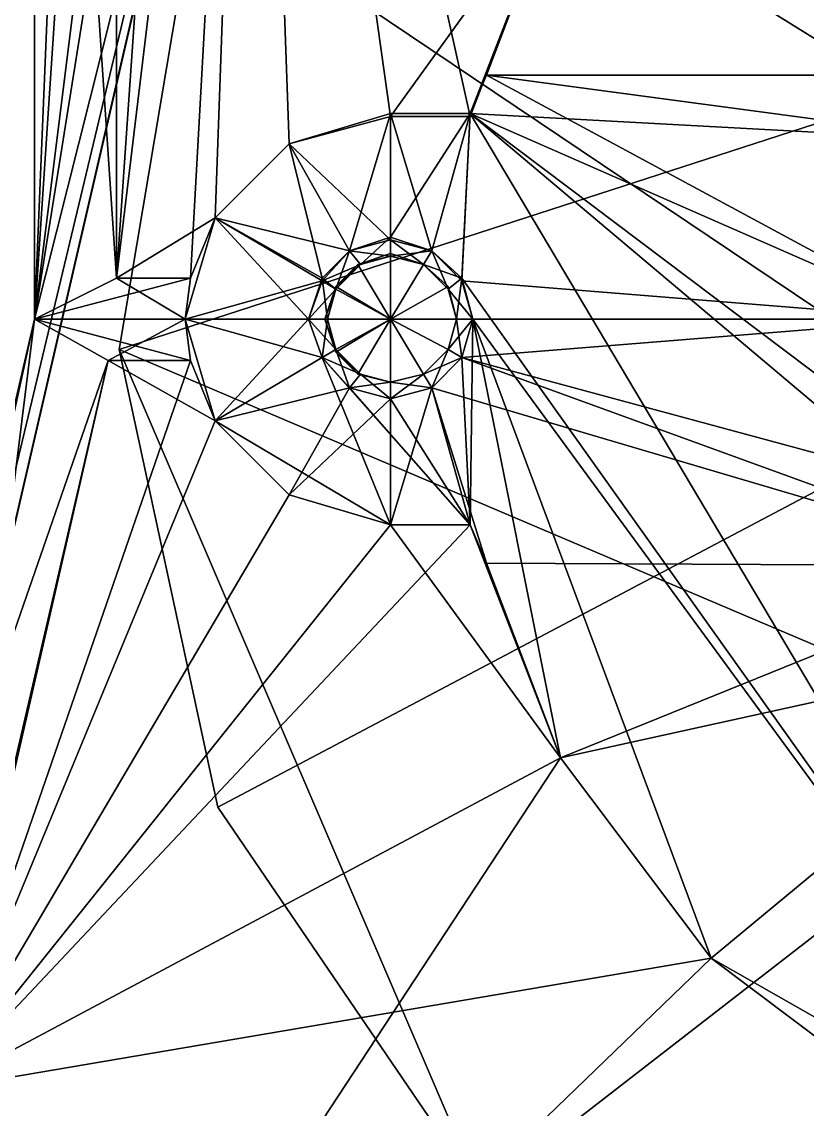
# Model space of a CAD drawing. Header units: metres. Extents: x -0.073 to 0.073, y -0.252 to 0.252.
# Drawn here: x -0.03466 to -0.01675, y 0.18293 to 0.20772 of the extents above; entities that cross this region are included whole.
import ezdxf

# ---------------------------------------------------------------- set-up
doc = ezdxf.new("R2010")
doc.units = ezdxf.units.M
for name, color, linetype in [('Object', 9, 'CONTINUOUS'), ('Object_0001', 9, 'CONTINUOUS'), ('Object_0044', 9, 'CONTINUOUS'), ('Object_0237', 9, 'CONTINUOUS'), ('Object_0281', 9, 'CONTINUOUS'), ('Object_0323', 9, 'CONTINUOUS'), ('Object_0324', 9, 'CONTINUOUS'), ('Object_0377', 9, 'CONTINUOUS'), ('Object_0416', 9, 'CONTINUOUS'), ('Object_0446', 9, 'CONTINUOUS'), ('Object_0447', 9, 'CONTINUOUS'), ('Object_0448', 9, 'CONTINUOUS'), ('Object_0465', 9, 'CONTINUOUS'), ('Object_0502', 9, 'CONTINUOUS'), ('Object_0559', 9, 'CONTINUOUS'), ('Object_0589', 9, 'CONTINUOUS'), ('Object_0615', 9, 'CONTINUOUS'), ('Object_0626', 9, 'CONTINUOUS'), ('Object_0634', 9, 'CONTINUOUS'), ('Object_0635', 9, 'CONTINUOUS'), ('Object_0693', 9, 'CONTINUOUS'), ('Object_0694', 9, 'CONTINUOUS'), ('Object_0721', 9, 'CONTINUOUS'), ('Object_0734', 9, 'CONTINUOUS'), ('Object_0735', 9, 'CONTINUOUS'), ('Object_0736', 9, 'CONTINUOUS'), ('Object_0755', 9, 'CONTINUOUS'), ('Object_0756', 9, 'CONTINUOUS'), ('Object_0758', 9, 'CONTINUOUS'), ('Object_0759', 9, 'CONTINUOUS'), ('Object_0760', 9, 'CONTINUOUS'), ('Object_0796', 9, 'CONTINUOUS'), ('Object_0801', 9, 'CONTINUOUS'), ('Object_0815', 9, 'CONTINUOUS'), ('Object_0824', 9, 'CONTINUOUS'), ('Object_0825', 9, 'CONTINUOUS'), ('Object_0841', 9, 'CONTINUOUS'), ('Object_0852', 9, 'CONTINUOUS'), ('Object_0853', 9, 'CONTINUOUS'), ('Object_0896', 9, 'CONTINUOUS'), ('Object_0925', 9, 'CONTINUOUS'), ('Object_0957', 9, 'CONTINUOUS'), ('Object_0961', 9, 'CONTINUOUS'), ('Object_0962', 9, 'CONTINUOUS'), ('Object_0963', 9, 'CONTINUOUS')]:
    doc.layers.add(name, color=color, linetype=linetype)

msp = doc.modelspace()

# ---------------------------------------------------------------- linework, layer by layer
at = {"layer": 'Object'}
for points in [[(0.014625, 0.18025, 0.13125), (-0.016625, 0.226188, 0.13125), (-0.030688, 0.210688, 0.13125)], [(-0.030688, 0.210688, 0.13125), (-0.032438, 0.20025, 0.13125), (0.014625, 0.18025, 0.13125)], [(-0.032438, 0.20025, 0.13125), (-0.024188, 0.181, 0.13125), (0.014625, 0.18025, 0.13125)], [(-0.024188, 0.181, 0.13125), (-0.032438, 0.20025, 0.13125), (-0.030188, 0.189813, 0.13125)]]:
    msp.add_3dface(points, dxfattribs=at)
at = {"layer": 'Object_0001'}
for points in [[(-0.030688, 0.210688, 0.11875), (0.024437, 0.218688, 0.11875), (-0.032438, 0.20025, 0.11875)], [(-0.030188, 0.189813, 0.11875), (-0.032438, 0.20025, 0.11875), (0.024437, 0.218688, 0.11875)], [(0.024437, 0.218688, 0.11875), (-0.024188, 0.181, 0.11875), (-0.030188, 0.189813, 0.11875)], [(-0.024188, 0.181, 0.11875), (0.024437, 0.218688, 0.11875), (-0.015313, 0.175063, 0.11875)]]:
    msp.add_3dface(points, dxfattribs=at)
at = {"layer": 'Object_0044'}
for points in [[(-0.032438, 0.20025, 0.11875), (-0.030688, 0.210688, 0.13125), (-0.030688, 0.210688, 0.11875)], [(-0.030688, 0.210688, 0.13125), (-0.032438, 0.20025, 0.11875), (-0.032438, 0.20025, 0.13125)], [(-0.030188, 0.189813, 0.11875), (-0.032438, 0.20025, 0.13125), (-0.032438, 0.20025, 0.11875)], [(-0.032438, 0.20025, 0.13125), (-0.030188, 0.189813, 0.11875), (-0.030188, 0.189813, 0.13125)], [(-0.024188, 0.181, 0.11875), (-0.030188, 0.189813, 0.13125), (-0.030188, 0.189813, 0.11875)], [(-0.030188, 0.189813, 0.13125), (-0.024188, 0.181, 0.11875), (-0.024188, 0.181, 0.13125)]]:
    msp.add_3dface(points, dxfattribs=at)
at = {"layer": 'Object_0237'}
for p, q in [((-0.02475, 0.200938, 0.109625), (-0.024938, 0.20025, 0.109625)), ((-0.024938, 0.20025, 0.109625), (-0.0255, 0.199688, 0.109625)), ((-0.02625, 0.1995, 0.109625), (-0.0255, 0.199688, 0.109625))]:
    msp.add_line(p, q, dxfattribs=at)
for points in [[(-0.02625, 0.202438, 0.109625), (-0.02625, 0.202375, 0.109625), (-0.027, 0.202188, 0.109625)], [(-0.026938, 0.202188, 0.109625), (-0.027, 0.202188, 0.109625), (-0.02625, 0.202375, 0.109625)], [(-0.02625, 0.202375, 0.109625), (-0.02625, 0.202438, 0.109625), (-0.0255, 0.202188, 0.109625)], [(-0.0275, 0.201625, 0.109625), (-0.0275, 0.201688, 0.109625), (-0.026938, 0.202188, 0.109625)], [(-0.027, 0.202188, 0.109625), (-0.026938, 0.202188, 0.109625), (-0.0275, 0.201688, 0.109625)], [(-0.024938, 0.201688, 0.109625), (-0.024938, 0.201625, 0.109625), (-0.0255, 0.202188, 0.109625)], [(-0.0275, 0.201688, 0.109625), (-0.0275, 0.201625, 0.109625), (-0.02775, 0.200938, 0.109625)], [(-0.027688, 0.200938, 0.109625), (-0.02775, 0.200938, 0.109625), (-0.0275, 0.201625, 0.109625)], [(-0.024938, 0.201625, 0.109625), (-0.024938, 0.201688, 0.109625), (-0.02475, 0.200938, 0.109625)], [(-0.02775, 0.200938, 0.109625), (-0.027688, 0.200938, 0.109625), (-0.0275, 0.20025, 0.109625)], [(-0.026938, 0.199688, 0.109625), (-0.027, 0.199688, 0.109625), (-0.0275, 0.20025, 0.109625)], [(-0.027, 0.199688, 0.109625), (-0.026938, 0.199688, 0.109625), (-0.02625, 0.1995, 0.109625)]]:
    msp.add_3dface(points, dxfattribs=at)
at = {"layer": 'Object_0281'}
for points in [[(-0.044875, 0.152813, 0.073125), (-0.044875, 0.152813, 0.101875), (-0.026813, 0.230875, 0.073125)], [(-0.026813, 0.230875, 0.101875), (-0.026813, 0.230875, 0.073125), (-0.044875, 0.152813, 0.101875)]]:
    msp.add_3dface(points, dxfattribs=at)
at = {"layer": 'Object_0323'}
for points in [[(-0.038438, 0.183438, 0.108125), (-0.034375, 0.200938, 0.101875), (-0.0455, 0.152813, 0.108125)], [(-0.0455, 0.152813, 0.101875), (-0.0455, 0.152813, 0.108125), (-0.034375, 0.200938, 0.101875)], [(-0.034375, 0.200938, 0.073125), (-0.038438, 0.183438, 0.066875), (-0.0455, 0.152813, 0.073125)], [(-0.038438, 0.183438, 0.115625), (-0.034375, 0.200938, 0.115625), (-0.038438, 0.183438, 0.108125)], [(-0.034375, 0.200938, 0.101875), (-0.038438, 0.183438, 0.108125), (-0.034375, 0.200938, 0.115625)], [(-0.038438, 0.183438, 0.066875), (-0.034375, 0.200938, 0.073125), (-0.038438, 0.183438, 0.059375)], [(-0.034375, 0.200938, 0.059375), (-0.038438, 0.183438, 0.059375), (-0.034375, 0.200938, 0.073125)]]:
    msp.add_3dface(points, dxfattribs=at)
at = {"layer": 'Object_0324'}
for points in [[(-0.034375, 0.200938, 0.115625), (-0.0325, 0.201875, 0.115625), (-0.034375, 0.229688, 0.115625)], [(-0.0325, 0.229063, 0.115625), (-0.034375, 0.229688, 0.115625), (-0.0325, 0.201875, 0.115625)], [(-0.034375, 0.200938, 0.115625), (-0.030938, 0.200938, 0.115625), (-0.0325, 0.201875, 0.115625)], [(-0.030813, 0.201875, 0.115625), (-0.0325, 0.201875, 0.115625), (-0.030938, 0.200938, 0.115625)], [(-0.038438, 0.183438, 0.115625), (-0.036563, 0.183375, 0.115625), (-0.034375, 0.200938, 0.115625)], [(-0.032688, 0.2, 0.115625), (-0.034375, 0.200938, 0.115625), (-0.036563, 0.183375, 0.115625)], [(-0.030938, 0.200938, 0.115625), (-0.034375, 0.200938, 0.115625), (-0.030813, 0.2, 0.115625)], [(-0.032688, 0.2, 0.115625), (-0.030813, 0.2, 0.115625), (-0.034375, 0.200938, 0.115625)]]:
    msp.add_3dface(points, dxfattribs=at)
at = {"layer": 'Object_0377'}
for points in [[(-0.02625, 0.202375, 0.05825), (-0.026938, 0.202188, 0.065375), (-0.026938, 0.202188, 0.05825)], [(-0.026938, 0.202188, 0.065375), (-0.02625, 0.202375, 0.05825), (-0.02625, 0.202375, 0.065375)], [(-0.0255, 0.202188, 0.05825), (-0.02625, 0.202375, 0.065375), (-0.02625, 0.202375, 0.05825)], [(-0.02625, 0.202375, 0.065375), (-0.0255, 0.202188, 0.05825), (-0.0255, 0.202188, 0.065375)], [(-0.026938, 0.202188, 0.05825), (-0.0275, 0.201625, 0.065375), (-0.0275, 0.201625, 0.05825)], [(-0.0275, 0.201625, 0.065375), (-0.026938, 0.202188, 0.05825), (-0.026938, 0.202188, 0.065375)], [(-0.024938, 0.201625, 0.05825), (-0.0255, 0.202188, 0.065375), (-0.0255, 0.202188, 0.05825)], [(-0.0255, 0.202188, 0.065375), (-0.024938, 0.201625, 0.05825), (-0.024938, 0.201625, 0.065375)], [(-0.0275, 0.201625, 0.05825), (-0.027688, 0.200938, 0.065375), (-0.027688, 0.200938, 0.05825)], [(-0.027688, 0.200938, 0.065375), (-0.0275, 0.201625, 0.05825), (-0.0275, 0.201625, 0.065375)], [(-0.02475, 0.200938, 0.05825), (-0.024938, 0.201625, 0.065375), (-0.024938, 0.201625, 0.05825)], [(-0.024938, 0.201625, 0.065375), (-0.02475, 0.200938, 0.05825), (-0.02475, 0.200938, 0.065375)], [(-0.027688, 0.200938, 0.05825), (-0.0275, 0.20025, 0.065375), (-0.0275, 0.20025, 0.05825)], [(-0.0275, 0.20025, 0.065375), (-0.027688, 0.200938, 0.05825), (-0.027688, 0.200938, 0.065375)], [(-0.024938, 0.20025, 0.05825), (-0.02475, 0.200938, 0.065375), (-0.02475, 0.200938, 0.05825)], [(-0.02475, 0.200938, 0.065375), (-0.024938, 0.20025, 0.05825), (-0.024938, 0.20025, 0.065375)], [(-0.0275, 0.20025, 0.05825), (-0.026938, 0.199688, 0.065375), (-0.026938, 0.199688, 0.05825)], [(-0.026938, 0.199688, 0.065375), (-0.0275, 0.20025, 0.05825), (-0.0275, 0.20025, 0.065375)], [(-0.0255, 0.199688, 0.05825), (-0.024938, 0.20025, 0.065375), (-0.024938, 0.20025, 0.05825)], [(-0.024938, 0.20025, 0.065375), (-0.0255, 0.199688, 0.05825), (-0.0255, 0.199688, 0.065375)], [(-0.026938, 0.199688, 0.05825), (-0.02625, 0.1995, 0.065375), (-0.02625, 0.1995, 0.05825)], [(-0.02625, 0.1995, 0.065375), (-0.026938, 0.199688, 0.05825), (-0.026938, 0.199688, 0.065375)], [(-0.0255, 0.199688, 0.065375), (-0.02625, 0.1995, 0.05825), (-0.02625, 0.1995, 0.065375)], [(-0.02625, 0.1995, 0.05825), (-0.0255, 0.199688, 0.065375), (-0.0255, 0.199688, 0.05825)]]:
    msp.add_3dface(points, dxfattribs=at)
at = {"layer": 'Object_0416'}
for points in [[(-0.034375, 0.200938, 0.115625), (-0.034375, 0.229688, 0.115625), (-0.034375, 0.200938, 0.101875)], [(-0.034375, 0.229688, 0.101875), (-0.034375, 0.200938, 0.101875), (-0.034375, 0.229688, 0.115625)]]:
    msp.add_3dface(points, dxfattribs=at)
at = {"layer": 'Object_0446'}
for points in [[(-0.02625, 0.205625, 0.117187), (-0.02625, 0.205625, 0.105), (-0.028563, 0.204938, 0.105)], [(-0.02625, 0.205625, 0.117187), (-0.028563, 0.204938, 0.105), (-0.028563, 0.204938, 0.117187)], [(-0.03025, 0.20325, 0.105), (-0.028563, 0.204938, 0.117187), (-0.028563, 0.204938, 0.105)], [(-0.028563, 0.204938, 0.117187), (-0.03025, 0.20325, 0.105), (-0.03025, 0.20325, 0.117187)], [(-0.03025, 0.20325, 0.117187), (-0.030813, 0.201875, 0.115625), (-0.030938, 0.200938, 0.117187)], [(-0.030813, 0.201875, 0.105), (-0.03025, 0.20325, 0.117187), (-0.03025, 0.20325, 0.105)], [(-0.03025, 0.20325, 0.117187), (-0.030813, 0.201875, 0.105), (-0.030813, 0.201875, 0.115625)], [(-0.030938, 0.200938, 0.115625), (-0.030938, 0.200938, 0.117187), (-0.030813, 0.201875, 0.115625)], [(-0.030813, 0.2, 0.115625), (-0.03025, 0.198625, 0.117187), (-0.030938, 0.200938, 0.115625)], [(-0.030938, 0.200938, 0.117187), (-0.030938, 0.200938, 0.115625), (-0.03025, 0.198625, 0.117187)], [(-0.030813, 0.2, 0.115625), (-0.030813, 0.2, 0.105), (-0.03025, 0.198625, 0.105)], [(-0.030813, 0.2, 0.115625), (-0.03025, 0.198625, 0.105), (-0.03025, 0.198625, 0.117187)], [(-0.028563, 0.196938, 0.105), (-0.03025, 0.198625, 0.117187), (-0.03025, 0.198625, 0.105)], [(-0.03025, 0.198625, 0.117187), (-0.028563, 0.196938, 0.105), (-0.028563, 0.196938, 0.117187)], [(-0.02625, 0.19625, 0.105), (-0.028563, 0.196938, 0.117187), (-0.028563, 0.196938, 0.105)], [(-0.028563, 0.196938, 0.117187), (-0.02625, 0.19625, 0.105), (-0.02625, 0.19625, 0.117187)]]:
    msp.add_3dface(points, dxfattribs=at)
at = {"layer": 'Object_0447'}
for points in [[(-0.032688, 0.2, 0.115625), (-0.032688, 0.2, 0.105), (-0.030813, 0.2, 0.115625)], [(-0.030813, 0.2, 0.105), (-0.030813, 0.2, 0.115625), (-0.032688, 0.2, 0.105)]]:
    msp.add_3dface(points, dxfattribs=at)
at = {"layer": 'Object_0448'}
for points in [[(-0.0325, 0.201875, 0.105), (-0.0325, 0.201875, 0.115625), (-0.030813, 0.201875, 0.105)], [(-0.030813, 0.201875, 0.115625), (-0.030813, 0.201875, 0.105), (-0.0325, 0.201875, 0.115625)]]:
    msp.add_3dface(points, dxfattribs=at)
at = {"layer": 'Object_0465'}
for points in [[(-0.027, 0.202188, 0.067438), (-0.02625, 0.202375, 0.067438), (-0.02625, 0.200938, 0.06825)], [(-0.02625, 0.202375, 0.067438), (-0.0255, 0.202188, 0.067438), (-0.02625, 0.200938, 0.06825)], [(-0.02625, 0.200938, 0.06825), (-0.0275, 0.201625, 0.067438), (-0.027, 0.202188, 0.067438)], [(-0.02625, 0.200938, 0.06825), (-0.0255, 0.202188, 0.067438), (-0.024938, 0.201688, 0.067438)], [(-0.02775, 0.200938, 0.067438), (-0.0275, 0.201625, 0.067438), (-0.02625, 0.200938, 0.06825)], [(-0.024938, 0.201688, 0.067438), (-0.02475, 0.200938, 0.067438), (-0.02625, 0.200938, 0.06825)], [(-0.0275, 0.200188, 0.067438), (-0.02775, 0.200938, 0.067438), (-0.02625, 0.200938, 0.06825)], [(-0.02625, 0.200938, 0.06825), (-0.027, 0.199688, 0.067438), (-0.0275, 0.200188, 0.067438)], [(-0.02625, 0.1995, 0.067438), (-0.027, 0.199688, 0.067438), (-0.02625, 0.200938, 0.06825)], [(-0.02625, 0.200938, 0.06825), (-0.024938, 0.20025, 0.067438), (-0.0255, 0.199688, 0.067438)], [(-0.02475, 0.200938, 0.067438), (-0.024938, 0.20025, 0.067438), (-0.02625, 0.200938, 0.06825)], [(-0.0255, 0.199688, 0.067438), (-0.02625, 0.1995, 0.067438), (-0.02625, 0.200938, 0.06825)]]:
    msp.add_3dface(points, dxfattribs=at)
at = {"layer": 'Object_0502'}
for points in [[(-0.02625, 0.20275, 0.057813), (-0.02625, 0.202375, 0.05825), (-0.027188, 0.2025, 0.057813)], [(-0.02625, 0.202375, 0.05825), (-0.02625, 0.20275, 0.057813), (-0.0255, 0.202188, 0.05825)], [(-0.025313, 0.2025, 0.057813), (-0.0255, 0.202188, 0.05825), (-0.02625, 0.20275, 0.057813)], [(-0.027188, 0.2025, 0.057813), (-0.026938, 0.202188, 0.05825), (-0.027813, 0.201813, 0.057813)], [(-0.026938, 0.202188, 0.05825), (-0.027188, 0.2025, 0.057813), (-0.02625, 0.202375, 0.05825)], [(-0.0255, 0.202188, 0.05825), (-0.025313, 0.2025, 0.057813), (-0.024938, 0.201625, 0.05825)], [(-0.024625, 0.201875, 0.057813), (-0.024938, 0.201625, 0.05825), (-0.025313, 0.2025, 0.057813)], [(-0.0275, 0.201625, 0.05825), (-0.027813, 0.201813, 0.057813), (-0.026938, 0.202188, 0.05825)], [(-0.024938, 0.201625, 0.05825), (-0.024625, 0.201875, 0.057813), (-0.02475, 0.200938, 0.05825)], [(-0.024375, 0.200938, 0.057813), (-0.02475, 0.200938, 0.05825), (-0.024625, 0.201875, 0.057813)], [(-0.027813, 0.201813, 0.057813), (-0.0275, 0.201625, 0.05825), (-0.028125, 0.200938, 0.057813)], [(-0.027688, 0.200938, 0.05825), (-0.028125, 0.200938, 0.057813), (-0.0275, 0.201625, 0.05825)], [(-0.028125, 0.200938, 0.057813), (-0.027688, 0.200938, 0.05825), (-0.027813, 0.200063, 0.057813)], [(-0.0275, 0.20025, 0.05825), (-0.027813, 0.200063, 0.057813), (-0.027688, 0.200938, 0.05825)], [(-0.02475, 0.200938, 0.05825), (-0.024375, 0.200938, 0.057813), (-0.024938, 0.20025, 0.05825)], [(-0.024625, 0.200063, 0.057813), (-0.024938, 0.20025, 0.05825), (-0.024375, 0.200938, 0.057813)], [(-0.027813, 0.200063, 0.057813), (-0.0275, 0.20025, 0.05825), (-0.027188, 0.199375, 0.057813)], [(-0.026938, 0.199688, 0.05825), (-0.027188, 0.199375, 0.057813), (-0.0275, 0.20025, 0.05825)], [(-0.024938, 0.20025, 0.05825), (-0.024625, 0.200063, 0.057813), (-0.0255, 0.199688, 0.05825)], [(-0.025313, 0.199375, 0.057813), (-0.0255, 0.199688, 0.05825), (-0.024625, 0.200063, 0.057813)], [(-0.027188, 0.199375, 0.057813), (-0.026938, 0.199688, 0.05825), (-0.02625, 0.199125, 0.057813)], [(-0.02625, 0.1995, 0.05825), (-0.02625, 0.199125, 0.057813), (-0.026938, 0.199688, 0.05825)], [(-0.0255, 0.199688, 0.05825), (-0.025313, 0.199375, 0.057813), (-0.02625, 0.1995, 0.05825)], [(-0.02625, 0.199125, 0.057813), (-0.02625, 0.1995, 0.05825), (-0.025313, 0.199375, 0.057813)]]:
    msp.add_3dface(points, dxfattribs=at)
at = {"layer": 'Object_0559'}
for points in [[(-0.030625, 0.230938, 0.101875), (-0.029375, 0.232188, 0.101875), (-0.034375, 0.200938, 0.101875)], [(-0.026813, 0.230938, 0.101875), (-0.034375, 0.200938, 0.101875), (-0.029375, 0.232188, 0.101875)], [(-0.034375, 0.200938, 0.101875), (-0.026813, 0.230938, 0.101875), (-0.0455, 0.152813, 0.101875)], [(-0.044875, 0.152813, 0.101875), (-0.0455, 0.152813, 0.101875), (-0.026813, 0.230938, 0.101875)], [(-0.034375, 0.229688, 0.101875), (-0.033125, 0.230938, 0.101875), (-0.034375, 0.200938, 0.101875)], [(-0.030625, 0.230938, 0.101875), (-0.034375, 0.200938, 0.101875), (-0.033125, 0.230938, 0.101875)]]:
    msp.add_3dface(points, dxfattribs=at)
at = {"layer": 'Object_0589'}
for points in [[(-0.026938, 0.202188, 0.11675), (-0.02625, 0.202375, 0.109625), (-0.02625, 0.202375, 0.11675)], [(-0.02625, 0.202375, 0.109625), (-0.026938, 0.202188, 0.11675), (-0.026938, 0.202188, 0.109625)], [(-0.0255, 0.202188, 0.109625), (-0.02625, 0.202375, 0.11675), (-0.02625, 0.202375, 0.109625)], [(-0.02625, 0.202375, 0.11675), (-0.0255, 0.202188, 0.109625), (-0.0255, 0.202188, 0.11675)], [(-0.0275, 0.201625, 0.11675), (-0.026938, 0.202188, 0.109625), (-0.026938, 0.202188, 0.11675)], [(-0.026938, 0.202188, 0.109625), (-0.0275, 0.201625, 0.11675), (-0.0275, 0.201625, 0.109625)], [(-0.0255, 0.202188, 0.11675), (-0.024938, 0.201625, 0.109625), (-0.024938, 0.201625, 0.11675)], [(-0.024938, 0.201625, 0.109625), (-0.0255, 0.202188, 0.11675), (-0.0255, 0.202188, 0.109625)], [(-0.027688, 0.200938, 0.11675), (-0.0275, 0.201625, 0.109625), (-0.0275, 0.201625, 0.11675)], [(-0.0275, 0.201625, 0.109625), (-0.027688, 0.200938, 0.11675), (-0.027688, 0.200938, 0.109625)], [(-0.024938, 0.201625, 0.11675), (-0.02475, 0.200938, 0.109625), (-0.02475, 0.200938, 0.11675)], [(-0.02475, 0.200938, 0.109625), (-0.024938, 0.201625, 0.11675), (-0.024938, 0.201625, 0.109625)], [(-0.0275, 0.20025, 0.11675), (-0.027688, 0.200938, 0.109625), (-0.027688, 0.200938, 0.11675)], [(-0.027688, 0.200938, 0.109625), (-0.0275, 0.20025, 0.11675), (-0.0275, 0.20025, 0.109625)], [(-0.02475, 0.200938, 0.11675), (-0.024938, 0.20025, 0.109625), (-0.024938, 0.20025, 0.11675)], [(-0.024938, 0.20025, 0.109625), (-0.02475, 0.200938, 0.11675), (-0.02475, 0.200938, 0.109625)], [(-0.026938, 0.199688, 0.11675), (-0.0275, 0.20025, 0.109625), (-0.0275, 0.20025, 0.11675)], [(-0.0275, 0.20025, 0.109625), (-0.026938, 0.199688, 0.11675), (-0.026938, 0.199688, 0.109625)], [(-0.024938, 0.20025, 0.11675), (-0.0255, 0.199688, 0.109625), (-0.0255, 0.199688, 0.11675)], [(-0.0255, 0.199688, 0.109625), (-0.024938, 0.20025, 0.11675), (-0.024938, 0.20025, 0.109625)], [(-0.02625, 0.1995, 0.11675), (-0.026938, 0.199688, 0.109625), (-0.026938, 0.199688, 0.11675)], [(-0.026938, 0.199688, 0.109625), (-0.02625, 0.1995, 0.11675), (-0.02625, 0.1995, 0.109625)], [(-0.0255, 0.199688, 0.11675), (-0.02625, 0.1995, 0.109625), (-0.02625, 0.1995, 0.11675)], [(-0.02625, 0.1995, 0.109625), (-0.0255, 0.199688, 0.11675), (-0.0255, 0.199688, 0.109625)]]:
    msp.add_3dface(points, dxfattribs=at)
at = {"layer": 'Object_0615'}
for p, q in [((-0.02625, 0.202375, 0.065375), (-0.0255, 0.202188, 0.065375)), ((-0.024938, 0.20025, 0.065375), (-0.02475, 0.200938, 0.065375)), ((-0.0255, 0.199688, 0.065375), (-0.024938, 0.20025, 0.065375)), ((-0.02625, 0.1995, 0.065375), (-0.0255, 0.199688, 0.065375))]:
    msp.add_line(p, q, dxfattribs=at)
for points in [[(-0.027, 0.202188, 0.065375), (-0.026938, 0.202188, 0.065375), (-0.02625, 0.202375, 0.065375)], [(-0.026938, 0.202188, 0.065375), (-0.027, 0.202188, 0.065375), (-0.0275, 0.201625, 0.065375)], [(-0.024938, 0.201625, 0.065375), (-0.024938, 0.201688, 0.065375), (-0.0255, 0.202188, 0.065375)], [(-0.02775, 0.200938, 0.065375), (-0.027688, 0.200938, 0.065375), (-0.0275, 0.201625, 0.065375)], [(-0.024938, 0.201688, 0.065375), (-0.024938, 0.201625, 0.065375), (-0.02475, 0.200938, 0.065375)], [(-0.027688, 0.200938, 0.065375), (-0.02775, 0.200938, 0.065375), (-0.0275, 0.20025, 0.065375)], [(-0.0275, 0.200188, 0.065375), (-0.0275, 0.20025, 0.065375), (-0.02775, 0.200938, 0.065375)], [(-0.0275, 0.20025, 0.065375), (-0.0275, 0.200188, 0.065375), (-0.026938, 0.199688, 0.065375)], [(-0.027, 0.199688, 0.065375), (-0.026938, 0.199688, 0.065375), (-0.0275, 0.200188, 0.065375)], [(-0.026938, 0.199688, 0.065375), (-0.027, 0.199688, 0.065375), (-0.02625, 0.1995, 0.065375)]]:
    msp.add_3dface(points, dxfattribs=at)
at = {"layer": 'Object_0626'}
for points in [[(-0.02625, 0.202375, 0.065375), (-0.027, 0.202188, 0.067375), (-0.027, 0.202188, 0.065375)], [(-0.027, 0.202188, 0.067375), (-0.02625, 0.202375, 0.065375), (-0.02625, 0.202375, 0.067375)], [(-0.0255, 0.202188, 0.065375), (-0.02625, 0.202375, 0.067375), (-0.02625, 0.202375, 0.065375)], [(-0.02625, 0.202375, 0.067375), (-0.0255, 0.202188, 0.065375), (-0.0255, 0.202188, 0.067375)], [(-0.027, 0.202188, 0.065375), (-0.0275, 0.201625, 0.067375), (-0.0275, 0.201625, 0.065375)], [(-0.0275, 0.201625, 0.067375), (-0.027, 0.202188, 0.065375), (-0.027, 0.202188, 0.067375)], [(-0.024938, 0.201688, 0.065375), (-0.0255, 0.202188, 0.067375), (-0.0255, 0.202188, 0.065375)], [(-0.0255, 0.202188, 0.067375), (-0.024938, 0.201688, 0.065375), (-0.024938, 0.201688, 0.067375)], [(-0.0275, 0.201625, 0.065375), (-0.02775, 0.200938, 0.067375), (-0.02775, 0.200938, 0.065375)], [(-0.02775, 0.200938, 0.067375), (-0.0275, 0.201625, 0.065375), (-0.0275, 0.201625, 0.067375)], [(-0.02475, 0.200938, 0.065375), (-0.024938, 0.201688, 0.067375), (-0.024938, 0.201688, 0.065375)], [(-0.024938, 0.201688, 0.067375), (-0.02475, 0.200938, 0.065375), (-0.02475, 0.200938, 0.067375)], [(-0.02775, 0.200938, 0.065375), (-0.0275, 0.200188, 0.067375), (-0.0275, 0.200188, 0.065375)], [(-0.0275, 0.200188, 0.067375), (-0.02775, 0.200938, 0.065375), (-0.02775, 0.200938, 0.067375)], [(-0.024938, 0.20025, 0.065375), (-0.02475, 0.200938, 0.067375), (-0.02475, 0.200938, 0.065375)], [(-0.02475, 0.200938, 0.067375), (-0.024938, 0.20025, 0.065375), (-0.024938, 0.20025, 0.067375)], [(-0.0275, 0.200188, 0.065375), (-0.027, 0.199688, 0.067375), (-0.027, 0.199688, 0.065375)], [(-0.027, 0.199688, 0.067375), (-0.0275, 0.200188, 0.065375), (-0.0275, 0.200188, 0.067375)], [(-0.0255, 0.199688, 0.065375), (-0.024938, 0.20025, 0.067375), (-0.024938, 0.20025, 0.065375)], [(-0.024938, 0.20025, 0.067375), (-0.0255, 0.199688, 0.065375), (-0.0255, 0.199688, 0.067375)], [(-0.027, 0.199688, 0.065375), (-0.02625, 0.1995, 0.067375), (-0.02625, 0.1995, 0.065375)], [(-0.02625, 0.1995, 0.067375), (-0.027, 0.199688, 0.065375), (-0.027, 0.199688, 0.067375)], [(-0.0255, 0.199688, 0.067375), (-0.02625, 0.1995, 0.065375), (-0.02625, 0.1995, 0.067375)], [(-0.02625, 0.1995, 0.065375), (-0.0255, 0.199688, 0.067375), (-0.0255, 0.199688, 0.065375)]]:
    msp.add_3dface(points, dxfattribs=at)
at = {"layer": 'Object_0634'}
for points in [[(-0.024438, 0.19625, 0.07), (-0.024438, 0.19625, 0.057813), (-0.024063, 0.195375, 0.057813)], [(-0.024438, 0.19625, 0.07), (-0.024063, 0.195375, 0.057813), (-0.022375, 0.190938, 0.07)], [(-0.024063, 0.195375, 0.057813), (-0.022375, 0.190938, 0.057813), (-0.022375, 0.190938, 0.07)], [(-0.022375, 0.190938, 0.07), (-0.018938, 0.186375, 0.057813), (-0.018938, 0.186375, 0.07)], [(-0.018938, 0.186375, 0.057813), (-0.022375, 0.190938, 0.07), (-0.022375, 0.190938, 0.057813)], [(-0.018938, 0.186375, 0.07), (-0.014375, 0.182938, 0.057813), (-0.014375, 0.182938, 0.07)], [(-0.014375, 0.182938, 0.057813), (-0.018938, 0.186375, 0.07), (-0.018938, 0.186375, 0.057813)]]:
    msp.add_3dface(points, dxfattribs=at)
at = {"layer": 'Object_0635'}
for points in [[(-0.032688, 0.2, 0.07), (-0.030813, 0.2, 0.07), (-0.036563, 0.183375, 0.07)], [(-0.03025, 0.198625, 0.07), (-0.036563, 0.183375, 0.07), (-0.030813, 0.2, 0.07)], [(-0.036563, 0.183375, 0.07), (-0.03025, 0.198625, 0.07), (-0.028563, 0.196938, 0.07)], [(-0.028563, 0.196938, 0.07), (-0.02625, 0.19625, 0.07), (-0.036563, 0.183375, 0.07)], [(-0.022375, 0.190938, 0.07), (-0.036563, 0.183375, 0.07), (-0.02625, 0.19625, 0.07)], [(-0.02625, 0.19625, 0.07), (-0.024438, 0.19625, 0.07), (-0.022375, 0.190938, 0.07)], [(-0.036563, 0.183375, 0.07), (-0.022375, 0.190938, 0.07), (-0.036563, 0.169375, 0.07)], [(-0.018938, 0.186375, 0.07), (-0.036563, 0.169375, 0.07), (-0.022375, 0.190938, 0.07)], [(-0.036563, 0.169375, 0.07), (-0.018938, 0.186375, 0.07), (-0.014375, 0.182938, 0.07)], [(-0.036563, 0.169375, 0.07), (-0.014375, 0.182938, 0.07), (-0.009063, 0.169375, 0.07)]]:
    msp.add_3dface(points, dxfattribs=at)
at = {"layer": 'Object_0693'}
for points in [[(-0.02625, 0.19625, 0.070063), (-0.02625, 0.19625, 0.057813), (-0.024438, 0.19625, 0.070063)], [(-0.024438, 0.19625, 0.057813), (-0.024438, 0.19625, 0.070063), (-0.02625, 0.19625, 0.057813)]]:
    msp.add_3dface(points, dxfattribs=at)
at = {"layer": 'Object_0694'}
for points in [[(-0.024438, 0.205625, 0.057813), (-0.022375, 0.210938, 0.07), (-0.022375, 0.210938, 0.057813)], [(-0.022375, 0.210938, 0.07), (-0.024438, 0.205625, 0.057813), (-0.024438, 0.205625, 0.07)]]:
    msp.add_3dface(points, dxfattribs=at)
at = {"layer": 'Object_0721'}
for points in [[(-0.032688, 0.2, 0.115625), (-0.0365, 0.183375, 0.115625), (-0.032688, 0.2, 0.105)], [(-0.0365, 0.183375, 0.105), (-0.032688, 0.2, 0.105), (-0.0365, 0.183375, 0.115625)]]:
    msp.add_3dface(points, dxfattribs=at)
at = {"layer": 'Object_0734'}
for points in [[(-0.032688, 0.2, 0.07), (-0.032688, 0.2, 0.059375), (-0.030813, 0.2, 0.07)], [(-0.030813, 0.2, 0.059375), (-0.030813, 0.2, 0.07), (-0.032688, 0.2, 0.059375)]]:
    msp.add_3dface(points, dxfattribs=at)
at = {"layer": 'Object_0735'}
for points in [[(-0.02625, 0.205625, 0.070063), (-0.02625, 0.205625, 0.057813), (-0.028563, 0.204938, 0.057813)], [(-0.02625, 0.205625, 0.070063), (-0.028563, 0.204938, 0.057813), (-0.028563, 0.204938, 0.070063)], [(-0.03025, 0.20325, 0.057813), (-0.028563, 0.204938, 0.070063), (-0.028563, 0.204938, 0.057813)], [(-0.028563, 0.204938, 0.070063), (-0.03025, 0.20325, 0.057813), (-0.03025, 0.20325, 0.070063)], [(-0.030813, 0.201875, 0.059375), (-0.03025, 0.20325, 0.057813), (-0.030938, 0.200938, 0.059375)], [(-0.030938, 0.200938, 0.057813), (-0.030938, 0.200938, 0.059375), (-0.03025, 0.20325, 0.057813)], [(-0.030813, 0.201875, 0.059375), (-0.03025, 0.20325, 0.070063), (-0.03025, 0.20325, 0.057813)], [(-0.03025, 0.20325, 0.070063), (-0.030813, 0.201875, 0.059375), (-0.030813, 0.201875, 0.070063)], [(-0.030938, 0.200938, 0.059375), (-0.030938, 0.200938, 0.057813), (-0.030813, 0.2, 0.059375)], [(-0.03025, 0.198625, 0.057813), (-0.030813, 0.2, 0.059375), (-0.030938, 0.200938, 0.057813)], [(-0.030813, 0.2, 0.059375), (-0.03025, 0.198625, 0.057813), (-0.030813, 0.2, 0.070063)], [(-0.030813, 0.2, 0.070063), (-0.03025, 0.198625, 0.057813), (-0.03025, 0.198625, 0.070063)], [(-0.028563, 0.196938, 0.057813), (-0.03025, 0.198625, 0.070063), (-0.03025, 0.198625, 0.057813)], [(-0.03025, 0.198625, 0.070063), (-0.028563, 0.196938, 0.057813), (-0.028563, 0.196938, 0.070063)], [(-0.02625, 0.19625, 0.057813), (-0.028563, 0.196938, 0.070063), (-0.028563, 0.196938, 0.057813)], [(-0.028563, 0.196938, 0.070063), (-0.02625, 0.19625, 0.057813), (-0.02625, 0.19625, 0.070063)]]:
    msp.add_3dface(points, dxfattribs=at)
at = {"layer": 'Object_0736'}
for points in [[(-0.032688, 0.2, 0.07), (-0.0365, 0.183375, 0.07), (-0.032688, 0.2, 0.059375)], [(-0.0365, 0.183375, 0.059375), (-0.032688, 0.2, 0.059375), (-0.0365, 0.183375, 0.07)]]:
    msp.add_3dface(points, dxfattribs=at)
at = {"layer": 'Object_0755'}
for points in [[(-0.027188, 0.2025, 0.117187), (-0.026938, 0.202188, 0.11675), (-0.02625, 0.202813, 0.117187)], [(-0.02625, 0.202375, 0.11675), (-0.02625, 0.202813, 0.117187), (-0.026938, 0.202188, 0.11675)], [(-0.02625, 0.202813, 0.117187), (-0.02625, 0.202375, 0.11675), (-0.025313, 0.2025, 0.117187)], [(-0.027813, 0.201875, 0.117187), (-0.0275, 0.201625, 0.11675), (-0.027188, 0.2025, 0.117187)], [(-0.026938, 0.202188, 0.11675), (-0.027188, 0.2025, 0.117187), (-0.0275, 0.201625, 0.11675)], [(-0.0255, 0.202188, 0.11675), (-0.025313, 0.2025, 0.117187), (-0.02625, 0.202375, 0.11675)], [(-0.025313, 0.2025, 0.117187), (-0.0255, 0.202188, 0.11675), (-0.024625, 0.201875, 0.117187)], [(-0.024938, 0.201625, 0.11675), (-0.024625, 0.201875, 0.117187), (-0.0255, 0.202188, 0.11675)], [(-0.028125, 0.200938, 0.117187), (-0.027688, 0.200938, 0.11675), (-0.027813, 0.201875, 0.117187)], [(-0.0275, 0.201625, 0.11675), (-0.027813, 0.201875, 0.117187), (-0.027688, 0.200938, 0.11675)], [(-0.024625, 0.201875, 0.117187), (-0.024938, 0.201625, 0.11675), (-0.024375, 0.200938, 0.117187)], [(-0.02475, 0.200938, 0.11675), (-0.024375, 0.200938, 0.117187), (-0.024938, 0.201625, 0.11675)], [(-0.027688, 0.200938, 0.11675), (-0.028125, 0.200938, 0.117187), (-0.0275, 0.20025, 0.11675)], [(-0.027813, 0.200063, 0.117187), (-0.0275, 0.20025, 0.11675), (-0.028125, 0.200938, 0.117187)], [(-0.024938, 0.20025, 0.11675), (-0.024625, 0.200063, 0.117187), (-0.02475, 0.200938, 0.11675)], [(-0.024375, 0.200938, 0.117187), (-0.02475, 0.200938, 0.11675), (-0.024625, 0.200063, 0.117187)], [(-0.0275, 0.20025, 0.11675), (-0.027813, 0.200063, 0.117187), (-0.026938, 0.199688, 0.11675)], [(-0.0255, 0.199688, 0.11675), (-0.025313, 0.199375, 0.117187), (-0.024938, 0.20025, 0.11675)], [(-0.024625, 0.200063, 0.117187), (-0.024938, 0.20025, 0.11675), (-0.025313, 0.199375, 0.117187)], [(-0.027188, 0.199375, 0.117187), (-0.026938, 0.199688, 0.11675), (-0.027813, 0.200063, 0.117187)], [(-0.026938, 0.199688, 0.11675), (-0.027188, 0.199375, 0.117187), (-0.02625, 0.1995, 0.11675)], [(-0.02625, 0.1995, 0.11675), (-0.02625, 0.199125, 0.117187), (-0.0255, 0.199688, 0.11675)], [(-0.025313, 0.199375, 0.117187), (-0.0255, 0.199688, 0.11675), (-0.02625, 0.199125, 0.117187)], [(-0.02625, 0.199125, 0.117187), (-0.02625, 0.1995, 0.11675), (-0.027188, 0.199375, 0.117187)]]:
    msp.add_3dface(points, dxfattribs=at)
at = {"layer": 'Object_0756'}
for points in [[(-0.024438, 0.205625, 0.105), (-0.024063, 0.2065, 0.117187), (-0.022375, 0.210938, 0.105)], [(-0.022375, 0.210938, 0.117187), (-0.022375, 0.210938, 0.105), (-0.024063, 0.2065, 0.117187)], [(-0.024063, 0.2065, 0.117187), (-0.024438, 0.205625, 0.105), (-0.024438, 0.205625, 0.117187)]]:
    msp.add_3dface(points, dxfattribs=at)
at = {"layer": 'Object_0758'}
for points in [[(-0.02625, 0.19625, 0.117187), (-0.02625, 0.19625, 0.105), (-0.024438, 0.19625, 0.117187)], [(-0.024438, 0.19625, 0.105), (-0.024438, 0.19625, 0.117187), (-0.02625, 0.19625, 0.105)]]:
    msp.add_3dface(points, dxfattribs=at)
at = {"layer": 'Object_0759'}
for points in [[(-0.0325, 0.201875, 0.105), (-0.029375, 0.22775, 0.105), (-0.0325, 0.229063, 0.105)], [(-0.029375, 0.22775, 0.105), (-0.0325, 0.201875, 0.105), (-0.030813, 0.201875, 0.105)], [(-0.030813, 0.201875, 0.105), (-0.03025, 0.20325, 0.105), (-0.029375, 0.22775, 0.105)], [(-0.028563, 0.204938, 0.105), (-0.029375, 0.22775, 0.105), (-0.03025, 0.20325, 0.105)], [(-0.029375, 0.22775, 0.105), (-0.028563, 0.204938, 0.105), (-0.02625, 0.205563, 0.105)], [(-0.02625, 0.205563, 0.105), (-0.022375, 0.210938, 0.105), (-0.029375, 0.22775, 0.105)], [(-0.022375, 0.210938, 0.105), (-0.02625, 0.205563, 0.105), (-0.024438, 0.205563, 0.105)]]:
    msp.add_3dface(points, dxfattribs=at)
at = {"layer": 'Object_0760'}
for points in [[(-0.02625, 0.205625, 0.105), (-0.02625, 0.205625, 0.117187), (-0.024438, 0.205625, 0.105)], [(-0.024438, 0.205625, 0.117187), (-0.024438, 0.205625, 0.105), (-0.02625, 0.205625, 0.117187)]]:
    msp.add_3dface(points, dxfattribs=at)
at = {"layer": 'Object_0796'}
for points in [[(-0.0325, 0.229063, 0.115625), (-0.0325, 0.201875, 0.115625), (-0.0325, 0.229063, 0.105)], [(-0.0325, 0.201875, 0.105), (-0.0325, 0.229063, 0.105), (-0.0325, 0.201875, 0.115625)]]:
    msp.add_3dface(points, dxfattribs=at)
at = {"layer": 'Object_0801'}
for points in [[(-0.022375, 0.210938, 0.057813), (-0.012813, 0.205, 0.057813), (-0.024438, 0.205625, 0.057813)], [(-0.012813, 0.205, 0.057813), (-0.022375, 0.210938, 0.057813), (-0.010188, 0.20825, 0.057813)], [(-0.02625, 0.205625, 0.057813), (-0.02625, 0.20275, 0.057813), (-0.028563, 0.204938, 0.057813)], [(-0.02625, 0.20275, 0.057813), (-0.02625, 0.205625, 0.057813), (-0.025313, 0.2025, 0.057813)], [(-0.024438, 0.205625, 0.057813), (-0.025313, 0.2025, 0.057813), (-0.02625, 0.205625, 0.057813)], [(-0.025313, 0.2025, 0.057813), (-0.024438, 0.205625, 0.057813), (-0.024625, 0.201813, 0.057813)], [(-0.01375, 0.200938, 0.057813), (-0.024625, 0.201813, 0.057813), (-0.024438, 0.205625, 0.057813)], [(-0.01375, 0.200938, 0.057813), (-0.024438, 0.205625, 0.057813), (-0.012813, 0.205, 0.057813)], [(-0.028563, 0.204938, 0.057813), (-0.027188, 0.2025, 0.057813), (-0.03025, 0.20325, 0.057813)], [(-0.027188, 0.2025, 0.057813), (-0.028563, 0.204938, 0.057813), (-0.02625, 0.20275, 0.057813)], [(-0.03025, 0.20325, 0.057813), (-0.027813, 0.201813, 0.057813), (-0.030938, 0.200938, 0.057813)], [(-0.027813, 0.201813, 0.057813), (-0.03025, 0.20325, 0.057813), (-0.027188, 0.2025, 0.057813)], [(-0.028125, 0.200938, 0.057813), (-0.030938, 0.200938, 0.057813), (-0.027813, 0.201813, 0.057813)], [(-0.024625, 0.201813, 0.057813), (-0.01375, 0.200938, 0.057813), (-0.024375, 0.200938, 0.057813)], [(-0.030938, 0.200938, 0.057813), (-0.028125, 0.200938, 0.057813), (-0.03025, 0.198625, 0.057813)], [(-0.027813, 0.200063, 0.057813), (-0.03025, 0.198625, 0.057813), (-0.028125, 0.200938, 0.057813)], [(-0.01375, 0.200938, 0.057813), (-0.012813, 0.196875, 0.057813), (-0.024625, 0.200063, 0.057813)], [(-0.024625, 0.200063, 0.057813), (-0.024375, 0.200938, 0.057813), (-0.01375, 0.200938, 0.057813)], [(-0.03025, 0.198625, 0.057813), (-0.027813, 0.200063, 0.057813), (-0.02625, 0.19625, 0.057813)], [(-0.024438, 0.19625, 0.057813), (-0.027813, 0.200063, 0.057813), (-0.027188, 0.199375, 0.057813)], [(-0.024438, 0.19625, 0.057813), (-0.02625, 0.19625, 0.057813), (-0.027813, 0.200063, 0.057813)], [(-0.024625, 0.200063, 0.057813), (-0.011563, 0.195313, 0.057813), (-0.025313, 0.199375, 0.057813)], [(-0.011563, 0.195313, 0.057813), (-0.024625, 0.200063, 0.057813), (-0.012813, 0.196875, 0.057813)], [(-0.027188, 0.199375, 0.057813), (-0.02625, 0.199125, 0.057813), (-0.024438, 0.19625, 0.057813)], [(-0.025313, 0.199375, 0.057813), (-0.024438, 0.19625, 0.057813), (-0.02625, 0.199125, 0.057813)], [(-0.024438, 0.19625, 0.057813), (-0.025313, 0.199375, 0.057813), (-0.024063, 0.195375, 0.057813)], [(-0.011563, 0.195313, 0.057813), (-0.024063, 0.195375, 0.057813), (-0.025313, 0.199375, 0.057813)], [(-0.02625, 0.19625, 0.057813), (-0.028563, 0.196938, 0.057813), (-0.03025, 0.198625, 0.057813)], [(-0.024063, 0.195375, 0.057813), (-0.011563, 0.195313, 0.057813), (-0.022375, 0.190938, 0.057813)], [(-0.010188, 0.193625, 0.057813), (-0.022375, 0.190938, 0.057813), (-0.011563, 0.195313, 0.057813)], [(-0.022375, 0.190938, 0.057813), (-0.010188, 0.193625, 0.057813), (-0.018938, 0.186375, 0.057813)], [(-0.014375, 0.182938, 0.057813), (-0.018938, 0.186375, 0.057813), (-0.010188, 0.193625, 0.057813)]]:
    msp.add_3dface(points, dxfattribs=at)
at = {"layer": 'Object_0815'}
for points in [[(-0.027, 0.202188, 0.109625), (-0.02625, 0.202438, 0.107625), (-0.02625, 0.202438, 0.109625)], [(-0.02625, 0.202438, 0.107625), (-0.027, 0.202188, 0.109625), (-0.027, 0.202188, 0.107625)], [(-0.0255, 0.202188, 0.107625), (-0.02625, 0.202438, 0.109625), (-0.02625, 0.202438, 0.107625)], [(-0.02625, 0.202438, 0.109625), (-0.0255, 0.202188, 0.107625), (-0.0255, 0.202188, 0.109625)], [(-0.0275, 0.201688, 0.109625), (-0.027, 0.202188, 0.107625), (-0.027, 0.202188, 0.109625)], [(-0.027, 0.202188, 0.107625), (-0.0275, 0.201688, 0.109625), (-0.0275, 0.201688, 0.107625)], [(-0.0255, 0.202188, 0.109625), (-0.024938, 0.201688, 0.107625), (-0.024938, 0.201688, 0.109625)], [(-0.024938, 0.201688, 0.107625), (-0.0255, 0.202188, 0.109625), (-0.0255, 0.202188, 0.107625)], [(-0.02775, 0.200938, 0.109625), (-0.0275, 0.201688, 0.107625), (-0.0275, 0.201688, 0.109625)], [(-0.0275, 0.201688, 0.107625), (-0.02775, 0.200938, 0.109625), (-0.02775, 0.200938, 0.107625)], [(-0.024938, 0.201688, 0.109625), (-0.02475, 0.200938, 0.107625), (-0.02475, 0.200938, 0.109625)], [(-0.02475, 0.200938, 0.107625), (-0.024938, 0.201688, 0.109625), (-0.024938, 0.201688, 0.107625)], [(-0.0275, 0.20025, 0.109625), (-0.02775, 0.200938, 0.107625), (-0.02775, 0.200938, 0.109625)], [(-0.02775, 0.200938, 0.107625), (-0.0275, 0.20025, 0.109625), (-0.0275, 0.20025, 0.107625)], [(-0.02475, 0.200938, 0.109625), (-0.024938, 0.20025, 0.107625), (-0.024938, 0.20025, 0.109625)], [(-0.024938, 0.20025, 0.107625), (-0.02475, 0.200938, 0.109625), (-0.02475, 0.200938, 0.107625)], [(-0.027, 0.199688, 0.109625), (-0.0275, 0.20025, 0.107625), (-0.0275, 0.20025, 0.109625)], [(-0.0275, 0.20025, 0.107625), (-0.027, 0.199688, 0.109625), (-0.027, 0.199688, 0.107625)], [(-0.024938, 0.20025, 0.109625), (-0.0255, 0.199688, 0.107625), (-0.0255, 0.199688, 0.109625)], [(-0.0255, 0.199688, 0.107625), (-0.024938, 0.20025, 0.109625), (-0.024938, 0.20025, 0.107625)], [(-0.02625, 0.1995, 0.109625), (-0.027, 0.199688, 0.107625), (-0.027, 0.199688, 0.109625)], [(-0.027, 0.199688, 0.107625), (-0.02625, 0.1995, 0.109625), (-0.02625, 0.1995, 0.107625)], [(-0.0255, 0.199688, 0.109625), (-0.02625, 0.1995, 0.107625), (-0.02625, 0.1995, 0.109625)], [(-0.02625, 0.1995, 0.107625), (-0.0255, 0.199688, 0.109625), (-0.0255, 0.199688, 0.107625)]]:
    msp.add_3dface(points, dxfattribs=at)
at = {"layer": 'Object_0824'}
for points in [[(-0.029375, 0.22775, 0.07), (-0.0325, 0.201875, 0.07), (-0.030625, 0.229063, 0.07)], [(-0.0325, 0.229063, 0.07), (-0.030625, 0.229063, 0.07), (-0.0325, 0.201875, 0.07)], [(-0.0325, 0.201875, 0.07), (-0.029375, 0.22775, 0.07), (-0.03025, 0.20325, 0.07)], [(-0.028563, 0.204938, 0.07), (-0.03025, 0.20325, 0.07), (-0.029375, 0.22775, 0.07)], [(-0.022375, 0.210938, 0.07), (-0.024438, 0.205563, 0.07), (-0.029375, 0.22775, 0.07)], [(-0.02625, 0.205563, 0.07), (-0.029375, 0.22775, 0.07), (-0.024438, 0.205563, 0.07)], [(-0.029375, 0.22775, 0.07), (-0.02625, 0.205563, 0.07), (-0.028563, 0.204938, 0.07)], [(-0.03025, 0.20325, 0.07), (-0.030813, 0.201875, 0.07), (-0.0325, 0.201875, 0.07)]]:
    msp.add_3dface(points, dxfattribs=at)
at = {"layer": 'Object_0825'}
for points in [[(-0.02625, 0.205625, 0.057813), (-0.02625, 0.205625, 0.070063), (-0.024438, 0.205625, 0.057813)], [(-0.024438, 0.205625, 0.070063), (-0.024438, 0.205625, 0.057813), (-0.02625, 0.205625, 0.070063)]]:
    msp.add_3dface(points, dxfattribs=at)
at = {"layer": 'Object_0841'}
for points in [[(-0.026813, 0.230938, 0.073125), (-0.034375, 0.200938, 0.073125), (-0.044875, 0.152813, 0.073125)], [(-0.034375, 0.200938, 0.073125), (-0.030625, 0.230938, 0.073125), (-0.034375, 0.229688, 0.073125)], [(-0.034375, 0.200938, 0.073125), (-0.026813, 0.230938, 0.073125), (-0.030625, 0.230938, 0.073125)], [(-0.0455, 0.152813, 0.073125), (-0.044875, 0.152813, 0.073125), (-0.034375, 0.200938, 0.073125)]]:
    msp.add_3dface(points, dxfattribs=at)
at = {"layer": 'Object_0852'}
for points in [[(-0.0325, 0.229063, 0.07), (-0.0325, 0.201875, 0.07), (-0.0325, 0.229063, 0.059375)], [(-0.0325, 0.201875, 0.059375), (-0.0325, 0.229063, 0.059375), (-0.0325, 0.201875, 0.07)]]:
    msp.add_3dface(points, dxfattribs=at)
at = {"layer": 'Object_0853'}
for points in [[(-0.0325, 0.201875, 0.059375), (-0.0325, 0.201875, 0.07), (-0.030813, 0.201875, 0.059375)], [(-0.030813, 0.201875, 0.07), (-0.030813, 0.201875, 0.059375), (-0.0325, 0.201875, 0.07)]]:
    msp.add_3dface(points, dxfattribs=at)
at = {"layer": 'Object_0896'}
for points in [[(-0.034375, 0.229688, 0.059375), (-0.034375, 0.200938, 0.059375), (-0.034375, 0.229688, 0.073125)], [(-0.034375, 0.200938, 0.073125), (-0.034375, 0.229688, 0.073125), (-0.034375, 0.200938, 0.059375)]]:
    msp.add_3dface(points, dxfattribs=at)
at = {"layer": 'Object_0925'}
for points in [[(-0.02625, 0.202438, 0.107625), (-0.027, 0.202188, 0.107625), (-0.02625, 0.200938, 0.10675)], [(-0.0255, 0.202188, 0.107625), (-0.02625, 0.202438, 0.107625), (-0.02625, 0.200938, 0.10675)], [(-0.02625, 0.200938, 0.10675), (-0.027, 0.202188, 0.107625), (-0.0275, 0.201688, 0.107625)], [(-0.02625, 0.200938, 0.10675), (-0.024938, 0.201688, 0.107625), (-0.0255, 0.202188, 0.107625)], [(-0.0275, 0.201688, 0.107625), (-0.02775, 0.200938, 0.107625), (-0.02625, 0.200938, 0.10675)], [(-0.02475, 0.200938, 0.107625), (-0.024938, 0.201688, 0.107625), (-0.02625, 0.200938, 0.10675)], [(-0.02775, 0.200938, 0.107625), (-0.0275, 0.20025, 0.107625), (-0.02625, 0.200938, 0.10675)], [(-0.02625, 0.200938, 0.10675), (-0.0275, 0.20025, 0.107625), (-0.027, 0.199688, 0.107625)], [(-0.027, 0.199688, 0.107625), (-0.02625, 0.1995, 0.107625), (-0.02625, 0.200938, 0.10675)], [(-0.02625, 0.200938, 0.10675), (-0.0255, 0.199688, 0.107625), (-0.024938, 0.20025, 0.107625)], [(-0.02625, 0.1995, 0.107625), (-0.0255, 0.199688, 0.107625), (-0.02625, 0.200938, 0.10675)], [(-0.024938, 0.20025, 0.107625), (-0.02475, 0.200938, 0.107625), (-0.02625, 0.200938, 0.10675)]]:
    msp.add_3dface(points, dxfattribs=at)
at = {"layer": 'Object_0957'}
for points in [[(-0.034375, 0.229688, 0.059375), (-0.0325, 0.229063, 0.059375), (-0.034375, 0.200938, 0.059375)], [(-0.0325, 0.201875, 0.059375), (-0.034375, 0.200938, 0.059375), (-0.0325, 0.229063, 0.059375)], [(-0.034375, 0.200938, 0.059375), (-0.0325, 0.201875, 0.059375), (-0.030813, 0.201875, 0.059375)], [(-0.030813, 0.201875, 0.059375), (-0.030938, 0.200938, 0.059375), (-0.034375, 0.200938, 0.059375)], [(-0.034375, 0.200938, 0.059375), (-0.032688, 0.2, 0.059375), (-0.038438, 0.183438, 0.059375)], [(-0.032688, 0.2, 0.059375), (-0.034375, 0.200938, 0.059375), (-0.030938, 0.200938, 0.059375)], [(-0.030938, 0.200938, 0.059375), (-0.030813, 0.2, 0.059375), (-0.032688, 0.2, 0.059375)], [(-0.036563, 0.183375, 0.059375), (-0.038438, 0.183438, 0.059375), (-0.032688, 0.2, 0.059375)]]:
    msp.add_3dface(points, dxfattribs=at)
at = {"layer": 'Object_0961'}
for points in [[(-0.024438, 0.19625, 0.117187), (-0.024438, 0.19625, 0.105), (-0.022375, 0.190938, 0.105)], [(-0.024438, 0.19625, 0.117187), (-0.022375, 0.190938, 0.105), (-0.022375, 0.190938, 0.117187)], [(-0.018938, 0.186375, 0.105), (-0.022375, 0.190938, 0.117187), (-0.022375, 0.190938, 0.105)], [(-0.022375, 0.190938, 0.117187), (-0.018938, 0.186375, 0.105), (-0.018938, 0.186375, 0.117187)], [(-0.014375, 0.182938, 0.105), (-0.018938, 0.186375, 0.117187), (-0.018938, 0.186375, 0.105)], [(-0.018938, 0.186375, 0.117187), (-0.014375, 0.182938, 0.105), (-0.014375, 0.182938, 0.117187)]]:
    msp.add_3dface(points, dxfattribs=at)
at = {"layer": 'Object_0962'}
for points in [[(-0.024063, 0.2065, 0.117187), (-0.011563, 0.2065, 0.117187), (-0.022375, 0.210938, 0.117187)], [(-0.010188, 0.20825, 0.117187), (-0.022375, 0.210938, 0.117187), (-0.011563, 0.2065, 0.117187)], [(-0.024438, 0.205625, 0.117187), (-0.01375, 0.200938, 0.117187), (-0.024063, 0.2065, 0.117187)], [(-0.012813, 0.205, 0.117187), (-0.024063, 0.2065, 0.117187), (-0.01375, 0.200938, 0.117187)], [(-0.024063, 0.2065, 0.117187), (-0.012813, 0.205, 0.117187), (-0.011563, 0.2065, 0.117187)], [(-0.028563, 0.204938, 0.117187), (-0.027188, 0.2025, 0.117187), (-0.02625, 0.205625, 0.117187)], [(-0.02625, 0.202813, 0.117187), (-0.02625, 0.205625, 0.117187), (-0.027188, 0.2025, 0.117187)], [(-0.02625, 0.205625, 0.117187), (-0.02625, 0.202813, 0.117187), (-0.024438, 0.205625, 0.117187)], [(-0.025313, 0.2025, 0.117187), (-0.024438, 0.205625, 0.117187), (-0.02625, 0.202813, 0.117187)], [(-0.024438, 0.205625, 0.117187), (-0.025313, 0.2025, 0.117187), (-0.024625, 0.201875, 0.117187)], [(-0.024438, 0.205625, 0.117187), (-0.024625, 0.201875, 0.117187), (-0.009938, 0.18125, 0.117187)], [(-0.009938, 0.18125, 0.117187), (-0.010188, 0.193625, 0.117187), (-0.024438, 0.205625, 0.117187)], [(-0.012813, 0.196875, 0.117187), (-0.024438, 0.205625, 0.117187), (-0.010188, 0.193625, 0.117187)], [(-0.024438, 0.205625, 0.117187), (-0.012813, 0.196875, 0.117187), (-0.01375, 0.200938, 0.117187)], [(-0.03025, 0.20325, 0.117187), (-0.027813, 0.201875, 0.117187), (-0.028563, 0.204938, 0.117187)], [(-0.027188, 0.2025, 0.117187), (-0.028563, 0.204938, 0.117187), (-0.027813, 0.201875, 0.117187)], [(-0.030938, 0.200938, 0.117187), (-0.028125, 0.200938, 0.117187), (-0.03025, 0.20325, 0.117187)], [(-0.027813, 0.201875, 0.117187), (-0.03025, 0.20325, 0.117187), (-0.028125, 0.200938, 0.117187)], [(-0.024375, 0.200938, 0.117187), (-0.009938, 0.18125, 0.117187), (-0.024625, 0.201875, 0.117187)], [(-0.03025, 0.198625, 0.117187), (-0.027813, 0.200063, 0.117187), (-0.030938, 0.200938, 0.117187)], [(-0.028125, 0.200938, 0.117187), (-0.030938, 0.200938, 0.117187), (-0.027813, 0.200063, 0.117187)], [(-0.024375, 0.200938, 0.117187), (-0.024625, 0.200063, 0.117187), (-0.024438, 0.19625, 0.117187)], [(-0.024438, 0.19625, 0.117187), (-0.022375, 0.190938, 0.117187), (-0.024375, 0.200938, 0.117187)], [(-0.024375, 0.200938, 0.117187), (-0.018938, 0.186375, 0.117187), (-0.009938, 0.18125, 0.117187)], [(-0.018938, 0.186375, 0.117187), (-0.024375, 0.200938, 0.117187), (-0.022375, 0.190938, 0.117187)], [(-0.027813, 0.200063, 0.117187), (-0.03025, 0.198625, 0.117187), (-0.027188, 0.199375, 0.117187)], [(-0.025313, 0.199375, 0.117187), (-0.024438, 0.19625, 0.117187), (-0.024625, 0.200063, 0.117187)], [(-0.028563, 0.196938, 0.117187), (-0.027188, 0.199375, 0.117187), (-0.03025, 0.198625, 0.117187)], [(-0.027188, 0.199375, 0.117187), (-0.028563, 0.196938, 0.117187), (-0.02625, 0.199125, 0.117187)], [(-0.024438, 0.19625, 0.117187), (-0.025313, 0.199375, 0.117187), (-0.02625, 0.19625, 0.117187)], [(-0.02625, 0.199125, 0.117187), (-0.02625, 0.19625, 0.117187), (-0.025313, 0.199375, 0.117187)], [(-0.02625, 0.19625, 0.117187), (-0.02625, 0.199125, 0.117187), (-0.028563, 0.196938, 0.117187)], [(-0.014375, 0.182938, 0.117187), (-0.009938, 0.18125, 0.117187), (-0.018938, 0.186375, 0.117187)]]:
    msp.add_3dface(points, dxfattribs=at)
at = {"layer": 'Object_0963'}
for points in [[(-0.036563, 0.183375, 0.105), (-0.03025, 0.198625, 0.105), (-0.032688, 0.2, 0.105)], [(-0.030813, 0.2, 0.105), (-0.032688, 0.2, 0.105), (-0.03025, 0.198625, 0.105)], [(-0.03025, 0.198625, 0.105), (-0.036563, 0.183375, 0.105), (-0.028563, 0.196938, 0.105)], [(-0.036563, 0.183375, 0.105), (-0.02625, 0.19625, 0.105), (-0.028563, 0.196938, 0.105)], [(-0.022375, 0.190938, 0.105), (-0.024438, 0.19625, 0.105), (-0.036563, 0.183375, 0.105)], [(-0.02625, 0.19625, 0.105), (-0.036563, 0.183375, 0.105), (-0.024438, 0.19625, 0.105)], [(-0.022375, 0.190938, 0.105), (-0.036563, 0.183375, 0.105), (-0.018938, 0.186375, 0.105)], [(-0.036563, 0.169375, 0.105), (-0.018938, 0.186375, 0.105), (-0.036563, 0.183375, 0.105)], [(-0.018938, 0.186375, 0.105), (-0.036563, 0.169375, 0.105), (-0.014375, 0.182938, 0.105)], [(-0.009063, 0.180875, 0.105), (-0.014375, 0.182938, 0.105), (-0.036563, 0.169375, 0.105)]]:
    msp.add_3dface(points, dxfattribs=at)

doc.saveas('drawing.dxf')
